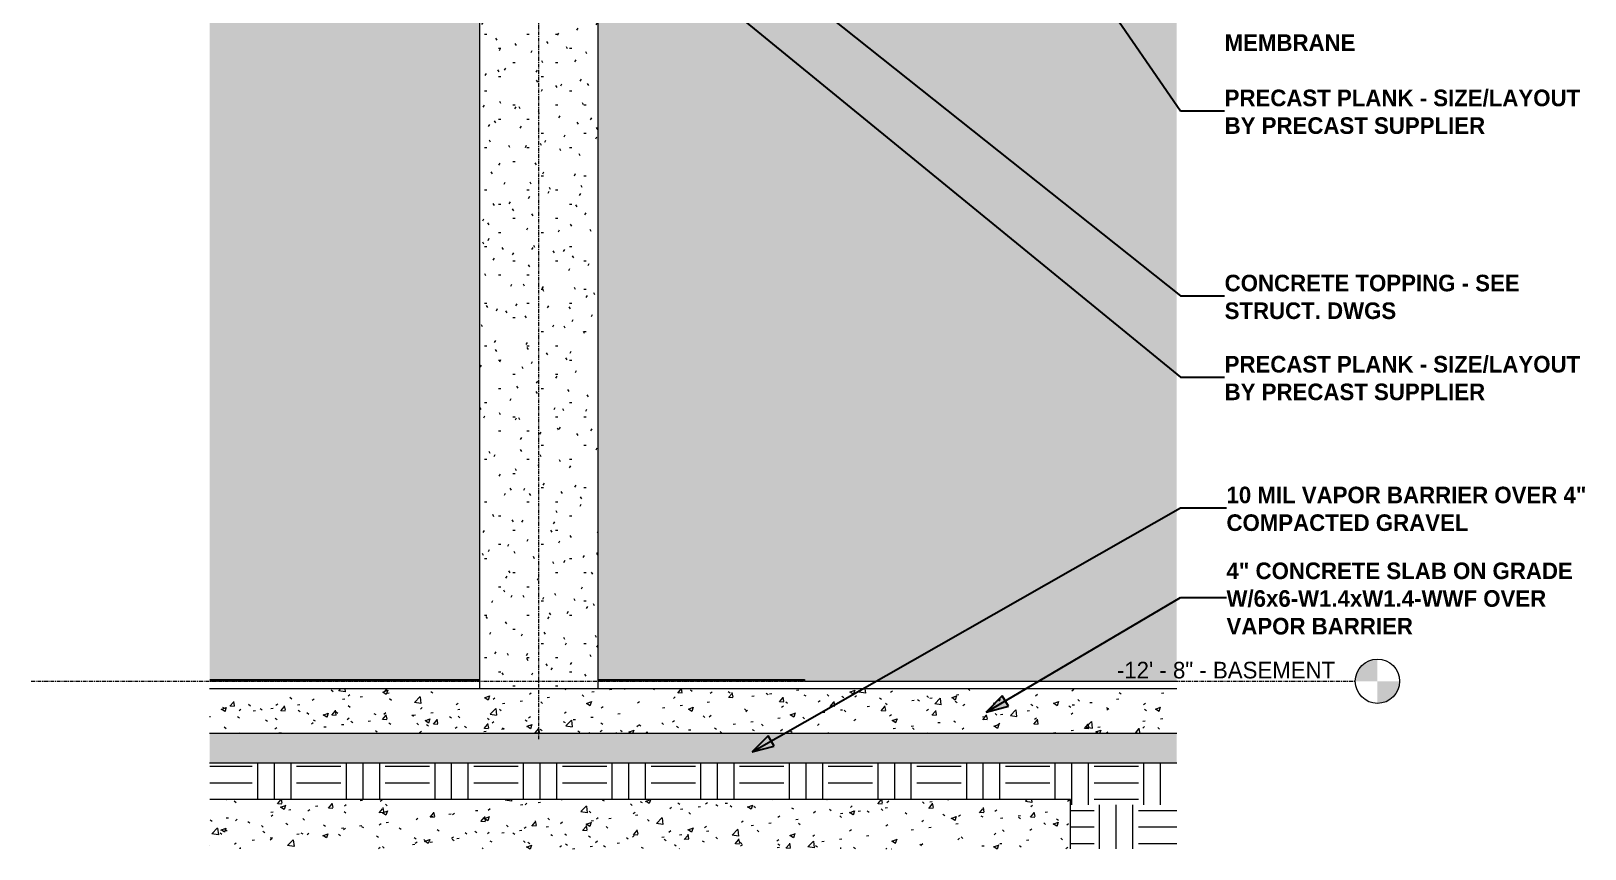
# Model space of a CAD drawing. Header units: inches. Extents: x 9847 to 10833, y -183 to 465.
# Drawn here: x 10427.7 to 10638.1, y -174.7 to -63.9 of the extents above; entities that cross this region are included whole.
import ezdxf

# ---------------------------------------------------------------- set-up
doc = ezdxf.new("R2010")
doc.units = ezdxf.units.IN
doc.header["$MEASUREMENT"] = 0
doc.linetypes.add('Grid Line 1_2_', pattern=[0.875, 0.5, -0.125, 0.125, -0.125])
for name, color, linetype, lineweight in [('0-2', 55, 'Continuous', 9), ('0-4', 90, 'Continuous', 5), ('A-FLOR-3', 192, 'Continuous', 9), ('A-FLOR-4', 55, 'Continuous', 9), ('A-FLOR-LEVL', 51, 'Continuous', 9), ('A-FLOR-LEVL-1', 51, 'Grid Line 1_2_', 9), ('A-FLOR-MCUT-1', 51, 'Continuous', 9), ('A-FLOR-PATT-1', 252, 'Continuous', 9), ('A-GENM-1', 55, 'Continuous', 9), ('A-WALL-PATT-1', 55, 'Continuous', 9), ('C-TOPO-1', 252, 'Continuous', 9), ('G-ANNO-TEXT', 231, 'Continuous', 30), ('G-ANNO-TEXT-1', 231, 'Continuous', 9), ('S-COLS-1', 55, 'Continuous', 9), ('S-FNDN-2', 7, 'Continuous', 9), ('S-FNDN-3', 252, 'Continuous', 9), ('S-GRID-1', 1, 'Grid Line 1_2_', 9)]:
    doc.layers.add(name, color=color, linetype=linetype, lineweight=lineweight)
doc.styles.add('Century Gothic', font='ufonts.com_century-gothic.ttf', dxfattribs={"height": 2.25})
doc.styles.add('Century Gothic_B', font='GOTHICB.TTF', dxfattribs={"height": 2.25})
pattern_1 = [(0, (11771.651, 72), (7.68, 1.92), [0.317, -5.443, 0.317, -5.443, -30.72]), (0, (11771.651, 72), (7.68, 1.92), [-11.52, 0.317, -11.203, 0.317, -5.443, -13.44]), (0, (11771.651, 72), (7.68, 1.92), [-28.8, 0.317, -3.523, 0.317, -9.283]), (120, (11774.531, 72.96), (-5.5027688, 5.691075), [0.317, -5.443, 0.317, -5.443, -30.72]), (120, (11774.531, 72.96), (-5.5027688, 5.691075), [-11.52, 0.317, -11.203, 0.317, -5.443, -13.44]), (120, (11774.531, 72.96), (-5.5027688, 5.691075), [-28.8, 0.317, -3.523, 0.317, -9.283]), (240, (11775.491, 76.8), (-2.1772312, -7.611075), [0.317, -5.443, 0.317, -5.443, -30.72]), (240, (11775.491, 76.8), (-2.1772312, -7.611075), [-11.52, 0.317, -11.203, 0.317, -5.443, -13.44]), (240, (11775.491, 76.8), (-2.1772312, -7.611075), [-28.8, 0.317, -3.523, 0.317, -9.283])]

# ---------------------------------------------------------------- blocks, each defined once
blk = doc.blocks.new('CTR  - Topography_rvt-4-WALL SECTION - COURTYARD - WEST WALL - AT BALCONY')
at = {"layer": 'C-TOPO-1'}
h = blk.add_hatch(dxfattribs=at)
h.set_pattern_fill('FP_40', color=256, style=0, pattern_type=2)
h.set_pattern_definition([(0, (11771.651, 72), (6, 6), [6, -6]), (0, (11771.651, 74.25), (6, 6), [6, -6]), (0, (11771.651, 76.5), (6, 6), [6, -6]), (90, (11772.401, 77.25), (-6, 6), [6, -6]), (90, (11774.651, 77.25), (-6, 6), [6, -6]), (90, (11776.901, 77.25), (-6, 6), [6, -6])])
h.paths.add_polyline_path([(10925.59, -174.72), (10925.59, -163.05), (10794.63, -163.05), (10794.63, -168), (10911.19, -168), (10911.19, -174.72)], flags=0)
blk = doc.blocks.new('Parking_Stall_Multiple - STANDARD-1981804-WALL SECTION - COURTYARD - WEST WALL - AT BALCONY')
at = {"layer": 'A-GENM-1'}
for p, q in [((10794.63, -151.75), (10831.19, -151.75)), ((10831.19, -152), (10794.63, -152)), ((10847.19, -151.75), (10875.19, -151.75)), ((10875.19, -152), (10847.19, -152)), ((10875.19, -151.75), (10875.19, -152))]:
    blk.add_line(p, q, dxfattribs=at)
blk = doc.blocks.new('CTR - 1st Phase - Common Walls_rvt-4-WALL SECTION - COURTYARD - WEST WALL - AT BALCONY')
at = {"layer": '0-2'}
blk.add_blockref('Parking_Stall_Multiple - STANDARD-1981804-WALL SECTION - COURTYARD - WEST WALL - AT BALCONY', (0, 0), dxfattribs=at)
blk = doc.blocks.new('Zapata-Rectangular - FT120a - 12-0x12-0x3-0-1717745-WALL SECTION - COURTYARD - WEST WALL - AT BALCONY')
at = {"layer": 'S-FNDN-3'}
h = blk.add_hatch(dxfattribs=at)
h.set_pattern_fill('FP_44', color=256, style=0, pattern_type=2)
h.set_pattern_definition([(50, (11771.651, 72), (6.885997, -0.602097), [0.72, -7.92]), (355, (11771.651, 72), (-1.331756, 7.220547), [0.576, -6.336]), (100.451, (11772.225, 71.95), (5.55363, 6.61819), [0.612, -6.731]), (46.184, (11771.651, 73.92), (10.24564, -1.588925), [1.08, -11.88]), (96.636, (11772.505, 73.788), (8.97244, 9.35152), [0.918, -10.096]), (351.184, (11771.651, 73.92), (8.9732, 9.35123), [0.864, -9.504]), (21, (11772.611, 73.44), (5.730726, -3.865003), [0.72, -7.92]), (326, (11772.611, 73.44), (2.33581, 6.96088), [0.576, -6.336]), (71.451, (11773.088, 73.118), (8.065876, 3.09595), [0.612, -6.731]), (37.5, (11771.651, 72), (0.116866, 3.1954784), [0.317, -5.942, 0.317, -6.115, -6.36]), (37.5, (11771.651, 72), (0.116866, 3.1954784), [-12.691, 0.317, -6.043]), (7.5, (11771.651, 72), (2.52543, 3.786025), [0.317, -3.35, 0.317, -5.798, -2.424]), (7.5, (11771.651, 72), (2.52543, 3.786025), [-9.782, 0.317, -2.107]), (327.5, (11769.51, 72), (5.1243685, -0.216176), [0.317, -2.083, 0.317, -7.171, -9.936]), (327.5, (11769.51, 72), (5.1243685, -0.216176), [-9.888, 0.317, -9.619]), (317.5, (11768.55, 72), (5.598326, 0.96141), [0.317, -2.803, 0.317, -4.656, -7.056]), (317.5, (11768.55, 72), (5.598326, 0.96141), [-8.093, 0.317, -6.739])])
h.paths.add_polyline_path([(10911.19, -174.72), (10911.19, -168), (10794.63, -168), (10794.63, -174.72)], flags=0)
at = {"layer": 'S-FNDN-2'}
for p, q in [((10911.19, -168), (10794.63, -168)), ((10911.19, -174.72), (10911.19, -168))]:
    blk.add_line(p, q, dxfattribs=at)
blk = doc.blocks.new('034100 - Precast Structural Concrete - Column - Corbels - 16_x16_-2331168-WALL SECTION - COURTYARD - WEST WALL - AT BALCONY')
at = {"layer": 'S-COLS-1'}
h = blk.add_hatch(dxfattribs=at)
h.set_pattern_fill('FP_35', color=256, style=0, pattern_type=2)
h.set_pattern_definition(pattern_1)
h.paths.add_polyline_path([(10847.11, -153.04), (10847.11, -41), (10839.19, -41), (10839.19, -35.99), (10839.17, -35.99), (10839.17, -41), (10831.27, -41), (10831.27, -153.04)], flags=0)
h = blk.add_hatch(dxfattribs=at)
h.set_pattern_fill('FP_35', color=256, style=0, pattern_type=2)
h.set_pattern_definition(pattern_1)
h.paths.add_polyline_path([(10831.19, -153.04), (10831.27, -153.04), (10831.27, -41), (10831.19, -41), (10831.19, -152)], flags=0)
h = blk.add_hatch(dxfattribs=at)
h.set_pattern_fill('FP_35', color=256, style=0, pattern_type=2)
h.set_pattern_definition(pattern_1)
h.paths.add_polyline_path([(10847.11, -153.04), (10847.19, -153.04), (10847.19, -41), (10847.11, -41), (10847.11, -152)], flags=0)
for p, q in [((10839.19, -35.99), (10839.17, -35.99)), ((10831.19, -41), (10831.19, -153.04)), ((10847.19, -41), (10847.19, -153.04))]:
    blk.add_line(p, q, dxfattribs=at)
blk = doc.blocks.new('CTR - 1st Phase - Structure_rvt-4-WALL SECTION - COURTYARD - WEST WALL - AT BALCONY')
at = {"layer": 'A-WALL-PATT-1'}
h = blk.add_hatch(dxfattribs=at)
h.set_pattern_fill('FP_33', color=256, style=0, pattern_type=2)
h.set_pattern_definition([(0, (11771.651, 72), (3.84, 0.96), [0.317, -2.563, 0.317, -2.563, -15.36]), (0, (11771.651, 72), (3.84, 0.96), [-5.76, 0.317, -5.443, 0.317, -2.563, -6.72]), (0, (11771.651, 72), (3.84, 0.96), [-14.4, 0.317, -1.603, 0.317, -4.483]), (120, (11773.091, 72.48), (-2.7513844, 2.84553755), [0.317, -2.563, 0.317, -2.563, -15.36]), (120, (11773.091, 72.48), (-2.7513844, 2.84553755), [-5.76, 0.317, -5.443, 0.317, -2.563, -6.72]), (120, (11773.091, 72.48), (-2.7513844, 2.84553755), [-14.4, 0.317, -1.603, 0.317, -4.483]), (240, (11773.571, 74.4), (-1.0886156, -3.80553755), [0.317, -2.563, 0.317, -2.563, -15.36]), (240, (11773.571, 74.4), (-1.0886156, -3.80553755), [-5.76, 0.317, -5.443, 0.317, -2.563, -6.72]), (240, (11773.571, 74.4), (-1.0886156, -3.80553755), [-14.4, 0.317, -1.603, 0.317, -4.483])])
h.paths.add_polyline_path([(10875.19, -152), (10925.59, -152), (10925.59, -41), (10847.19, -41), (10847.19, -151.75), (10875.19, -151.75)], flags=0)
h.paths.add_polyline_path([(10831.19, -151.75), (10831.19, -41), (10794.63, -41), (10794.63, -151.75)], flags=0)
at = {"layer": '0-2'}
for name in ['034100 - Precast Structural Concrete - Column - Corbels - 16_x16_-2331168-WALL SECTION - COURTYARD - WEST WALL - AT BALCONY', 'Zapata-Rectangular - FT120a - 12-0x12-0x3-0-1717745-WALL SECTION - COURTYARD - WEST WALL - AT BALCONY']:
    blk.add_blockref(name, (0, 0), dxfattribs=at)
blk = doc.blocks.new('Level - Level Head - Circle-50818-WALL SECTION - COURTYARD - WEST WALL - AT BALCONY')
at = {"layer": 'A-FLOR-LEVL'}
h = blk.add_hatch(color=256, dxfattribs=at)
edge = h.paths.add_edge_path(flags=0)
edge.add_line((10952.77, 0), (10949.77, 0))
edge.add_arc((10952.77, 0), 3, 90, 180, ccw=False)
edge.add_line((10952.77, 3), (10952.77, 0))
h = blk.add_hatch(color=256, dxfattribs=at)
edge = h.paths.add_edge_path(flags=0)
edge.add_line((10952.77, -3), (10952.77, 0))
edge.add_line((10952.77, 0), (10955.77, 0))
edge.add_arc((10952.77, 0), 3, 270, 360, ccw=False)
blk.add_circle((10952.77, 0), 3, dxfattribs=at)

msp = doc.modelspace()

# ---------------------------------------------------------------- hatches: boundary and pattern name
at = {"layer": 'A-FLOR-PATT-1'}
h = msp.add_hatch(dxfattribs=at)
h.set_pattern_fill('FP_44', color=256, style=0, pattern_type=2)
h.set_pattern_definition([(50, (11428.907, 72), (6.885997, -0.602097), [0.72, -7.92]), (355, (11428.907, 72), (-1.331756, 7.220547), [0.576, -6.336]), (100.451, (11429.481, 71.95), (5.55363, 6.61819), [0.612, -6.731]), (46.184, (11428.907, 73.92), (10.24564, -1.588925), [1.08, -11.88]), (96.636, (11429.761, 73.788), (8.97244, 9.35152), [0.918, -10.096]), (351.184, (11428.907, 73.92), (8.9732, 9.35123), [0.864, -9.504]), (21, (11429.867, 73.44), (5.730726, -3.865003), [0.72, -7.92]), (326, (11429.867, 73.44), (2.33581, 6.96088), [0.576, -6.336]), (71.451, (11430.344, 73.118), (8.065876, 3.09595), [0.612, -6.731]), (37.5, (11428.907, 72), (0.116866, 3.1954784), [0.317, -5.942, 0.317, -6.115, -6.36]), (37.5, (11428.907, 72), (0.116866, 3.1954784), [-12.691, 0.317, -6.043]), (7.5, (11428.907, 72), (2.52543, 3.786025), [0.317, -3.35, 0.317, -5.798, -2.424]), (7.5, (11428.907, 72), (2.52543, 3.786025), [-9.782, 0.317, -2.107]), (327.5, (11426.766, 72), (5.1243685, -0.216176), [0.317, -2.083, 0.317, -7.171, -9.936]), (327.5, (11426.766, 72), (5.1243685, -0.216176), [-9.888, 0.317, -9.619]), (317.5, (11425.806, 72), (5.598326, 0.96141), [0.317, -2.803, 0.317, -4.656, -7.056]), (317.5, (11425.806, 72), (5.598326, 0.96141), [-8.093, 0.317, -6.739])])
h.paths.add_polyline_path([(10582.84942, -159.03665), (10582.84942, -153.03665), (10451.88342, -153.03665), (10451.88342, -159.03665)], flags=0)
h = msp.add_hatch(dxfattribs=at)
h.set_pattern_fill('FP_45', color=256, style=0, pattern_type=2)
h.set_pattern_definition([(212.005, (11428.101, 74.015), (-40.3106271, -26.8730086), [1.268, -125.493]), (213.69, (11428.907, 74.553), (-13.436241, -13.436764), [0.969, -47.478]), (198.435, (11429.31, 74.687), (-26.873024, -13.436542), [0.425, -42.065]), (180, (11429.847, 74.687), (-2e-15, -13.437), [0.537, -12.899]), (161.565, (11430.25, 74.553), (-13.436518, 1.2e-05), [0.425, -42.065]), (333.435, (11430.385, 84.227), (13.436532, 1.2e-05), [0.601, -29.444]), (296.565, (11430.25, 84.496), (13.43652, -13.436544), [0.3, -29.745]), (270, (11430.25, 85.168), (13.437, 8e-16), [0.672, -12.765]), (186.34, (11430.385, 76.434), (-107.4926568, -13.4363962), [1.217, -120.457]), (296.565, (11433.341, 84.765), (13.43652, -13.436544), [0.3, -29.745]), (303.69, (11433.072, 85.168), (13.436764, -13.436241), [0.484, -47.962]), (229.399, (11435.222, 79.256), (-67.1828397, -80.6196216), [1.239, -122.641]), (243.435, (11435.625, 80.062), (1.2e-05, -13.436532), [0.901, -29.144]), (213.69, (11440.328, 78.584), (-13.436241, -13.436764), [0.484, -47.962]), (33.69, (11436.297, 74.822), (13.436241, 13.436764), [0.484, -47.962]), (0, (11436.028, 74.822), (0, 13.437), [0.269, -13.168]), (333.435, (11435.759, 74.956), (13.436532, 1.2e-05), [0.3, -29.745]), (284.036, (11435.625, 75.494), (13.436545, -40.30972), [0.554, -54.847]), (270, (11435.625, 75.762), (13.437, 8e-16), [0.269, -13.168]), (243.435, (11435.625, 76.031), (1.2e-05, -13.436532), [0.3, -29.745]), (135, (11435.625, 76.165), (-13.43644, 9e-16), [0.19, -18.812]), (90, (11435.625, 76.031), (-13.437, 8e-16), [0.134, -13.302]), (18.435, (11440.462, 82.212), (26.873024, 13.436542), [0.85, -41.641]), (6.34, (11441.268, 82.481), (107.4926568, 13.4363962), [1.217, -120.457]), (180, (11440.731, 79.256), (-2e-15, -13.437), [0.806, -12.63]), (197.354, (11442.881, 79.928), (-40.30996214, -13.43709214), [2.252, -222.987]), (198.435, (11443.284, 80.062), (-26.873024, -13.436542), [0.425, -42.065]), (213.69, (11443.687, 80.331), (-13.436241, -13.436764), [0.484, -47.962]), (251.565, (11443.821, 80.734), (-1.2e-05, -13.436518), [0.425, -42.065]), (243.435, (11443.956, 81.003), (1.2e-05, -13.436532), [0.3, -29.745]), (270, (11443.956, 81.271), (13.437, 8e-16), [0.269, -13.168]), (293.199, (11443.553, 82.212), (13.4363854, -26.8729472), [1.023, -101.307]), (315, (11443.15, 82.615), (13.43644, 0), [0.57, -18.432]), (0, (11442.478, 82.615), (0, 13.437), [0.672, -12.765]), (341.565, (11439.522, 79.39), (13.436518, -1.2e-05), [0.425, -42.065]), (303.69, (11439.253, 79.793), (13.436764, -13.436241), [0.484, -47.962]), (279.462, (11439.119, 80.599), (13.43628, -67.1832013), [0.817, -80.915]), (270, (11439.119, 81.406), (13.437, 8e-16), [0.806, -12.63]), (239.036, (11439.522, 82.077), (-13.4372, -26.8732567), [0.783, -77.565]), (188.13, (11440.462, 82.212), (-80.6200966, -13.436299), [0.95, -94.061]), (116.565, (11430.519, 81.809), (-13.43652, 13.436544), [0.3, -29.745]), (135, (11430.788, 81.54), (-13.43644, 9e-16), [0.38, -18.622]), (168.69, (11431.46, 81.406), (-13.436897, 0.000212), [0.685, -67.829]), (191.31, (11432.132, 81.54), (-53.7465916, -13.436568), [0.685, -67.829]), (194.036, (11432.669, 81.674), (-40.30972, -13.436545), [0.554, -54.847]), (236.31, (11432.938, 82.077), (-13.436194, -26.873299), [0.484, -47.962]), (236.31, (11433.206, 82.481), (-13.436194, -26.873299), [0.484, -47.962]), (270, (11433.206, 82.884), (13.437, 8e-16), [0.403, -13.034]), (291.801, (11432.938, 83.556), (13.4361655, -26.872997), [0.724, -71.635]), (116.565, (11433.072, 80.734), (-13.43652, 13.436544), [0.601, -29.444]), (168.69, (11433.744, 80.599), (-13.436897, 0.000212), [0.685, -67.829]), (194.036, (11434.281, 80.734), (-40.30972, -13.436545), [0.554, -54.847]), (225, (11434.684, 81.137), (9e-16, -13.43644), [0.57, -18.432]), (251.565, (11434.819, 81.54), (-1.2e-05, -13.436518), [0.425, -42.065]), (296.565, (11434.55, 82.077), (13.43652, -13.436544), [0.601, -29.444]), (315, (11434.281, 82.346), (13.43644, 0), [0.38, -18.622]), (326.31, (11433.878, 82.615), (26.873299, -13.436194), [0.484, -47.962]), (0, (11433.61, 82.615), (0, 13.437), [0.269, -13.168]), (33.69, (11433.206, 82.346), (13.436241, 13.436764), [0.484, -47.962]), (71.565, (11433.072, 81.943), (1.2e-05, 13.436518), [0.425, -42.065]), (63.435, (11432.938, 81.674), (-1.2e-05, 13.436532), [0.3, -29.745]), (71.565, (11432.803, 81.271), (1.2e-05, 13.436518), [0.425, -42.065]), (104.036, (11432.803, 80.734), (-13.436545, 40.30972), [0.554, -54.847]), (45, (11432.535, 80.465), (0, 13.43644), [0.38, -18.622]), (18.435, (11432.132, 80.331), (26.873024, 13.436542), [0.425, -42.065]), (0, (11431.46, 80.331), (0, 13.437), [0.672, -12.765]), (14.036, (11430.922, 80.196), (40.30972, 13.436545), [0.554, -54.847]), (341.565, (11430.519, 80.331), (13.436518, -1.2e-05), [0.425, -42.065]), (270, (11430.519, 80.734), (13.437, 8e-16), [0.403, -13.034]), (225, (11430.922, 81.137), (9e-16, -13.43644), [0.57, -18.432]), (198.435, (11431.728, 81.406), (-26.873024, -13.436542), [0.85, -41.641]), (180, (11432.4, 81.406), (-2e-15, -13.437), [0.672, -12.765]), (153.435, (11432.669, 81.271), (-13.436532, -1.2e-05), [0.3, -29.745]), (206.565, (11437.775, 79.121), (-13.436544, -13.43652), [0.3, -29.745]), (146.31, (11438.178, 78.853), (-26.873299, 13.436194), [0.484, -47.962]), (119.745, (11438.715, 77.912), (-40.3105597, 67.1832064), [1.083, -107.246]), (95.711, (11438.85, 76.568), (-13.4375424, 120.930058), [1.35, -133.686]), (90, (11438.85, 76.434), (-13.437, 8e-16), [0.134, -13.302]), (63.435, (11438.715, 76.165), (-1.2e-05, 13.436532), [0.3, -29.745]), (26.565, (11438.447, 76.031), (13.436544, 13.43652), [0.3, -29.745]), (0, (11438.044, 76.031), (0, 13.437), [0.403, -13.034]), (0, (11437.909, 76.031), (0, 13.437), [0.134, -13.302]), (0, (11437.641, 76.031), (0, 13.437), [0.269, -13.168]), (326.31, (11437.237, 76.3), (26.873299, -13.436194), [0.484, -47.962]), (333.435, (11436.969, 76.434), (13.436532, 1.2e-05), [0.3, -29.745]), (284.036, (11436.834, 76.972), (13.436545, -40.30972), [0.554, -54.847]), (270, (11436.834, 77.24), (13.437, 8e-16), [0.269, -13.168]), (270, (11436.834, 77.643), (13.437, 8e-16), [0.403, -13.034]), (258.69, (11436.969, 78.315), (-0.000212, -13.436897), [0.685, -67.829]), (231.34, (11437.506, 78.987), (-40.3101895, -53.745816), [0.86, -85.176]), (270, (11440.328, 78.718), (13.437, 8e-16), [0.134, -13.302]), (270, (11440.328, 78.853), (13.437, 8e-16), [0.134, -13.302]), (326.31, (11439.925, 79.121), (26.873299, -13.436194), [0.484, -47.962]), (333.435, (11439.119, 79.525), (13.436532, 1.2e-05), [0.901, -29.144]), (0, (11438.447, 79.525), (0, 13.437), [0.672, -12.765]), (63.435, (11438.312, 79.256), (-1.2e-05, 13.436532), [0.3, -29.745]), (90, (11438.312, 78.718), (-13.437, 8e-16), [0.537, -12.899]), (135, (11438.715, 78.315), (-13.43644, 9e-16), [0.57, -18.432]), (161.565, (11439.119, 78.181), (-13.436518, 1.2e-05), [0.425, -42.065]), (180, (11439.522, 78.181), (-2e-15, -13.437), [0.403, -13.034]), (198.435, (11439.925, 78.315), (-26.873024, -13.436542), [0.425, -42.065]), (351.87, (11434.684, 85.571), (13.4370087, -0.000259), [1.9, -93.111]), (14.036, (11434.147, 85.437), (40.30972, 13.436545), [0.554, -54.847]), (53.13, (11433.744, 84.899), (26.873672, 40.309752), [0.672, -66.511]), (95.194, (11433.878, 83.421), (-13.4351326, 134.3664647), [1.484, -146.928]), (101.31, (11434.013, 82.749), (-13.436568, 53.7465916), [0.685, -67.829]), (143.13, (11434.55, 82.346), (-40.309752, 26.873672), [0.672, -66.511]), (161.565, (11434.953, 82.212), (-13.436518, 1.2e-05), [0.425, -42.065]), (198.435, (11435.356, 82.346), (-26.873024, -13.436542), [0.425, -42.065]), (225, (11436.028, 83.018), (9e-16, -13.43644), [0.95, -18.052]), (228.814, (11436.969, 84.093), (-80.6198072, -94.0561774), [1.428, -141.405]), (251.565, (11437.103, 84.496), (-1.2e-05, -13.436518), [0.425, -42.065]), (270, (11437.103, 84.63), (13.437, 8e-16), [0.134, -13.302]), (288.435, (11436.969, 85.034), (13.436542, -26.873024), [0.425, -42.065]), (326.31, (11436.566, 85.302), (26.873299, -13.436194), [0.484, -47.962]), (90, (11430.385, 82.077), (-13.437, 8e-16), [0.941, -12.496]), (338.199, (11432.266, 83.824), (40.3099116, -13.436441), [0.724, -71.635]), (0, (11431.46, 83.824), (0, 13.437), [0.806, -12.63]), (30.964, (11430.788, 83.421), (40.310285, 26.8733136), [0.783, -77.565]), (45, (11430.385, 83.018), (0, 13.43644), [0.57, -18.432]), (90, (11428.235, 77.778), (-13.437, 8e-16), [0.941, -12.496]), (116.565, (11428.638, 76.972), (-13.43652, 13.436544), [0.901, -29.144]), (153.435, (11429.444, 76.568), (-13.436532, -1.2e-05), [0.901, -29.144]), (180, (11430.116, 76.568), (-2e-15, -13.437), [0.672, -12.765]), (218.66, (11430.788, 77.106), (-13.436833, -13.4362984), [0.86, -85.176]), (231.34, (11431.325, 77.778), (-40.3101895, -53.745816), [0.86, -85.176]), (213.69, (11432.132, 78.315), (-13.436241, -13.436764), [0.969, -47.478]), (239.036, (11432.535, 78.987), (-13.4372, -26.8732567), [0.783, -77.565]), (270, (11432.535, 79.256), (13.437, 8e-16), [0.269, -13.168]), (270, (11432.535, 79.659), (13.437, 8e-16), [0.403, -13.034]), (315, (11432.132, 80.062), (13.43644, 0), [0.57, -18.432]), (350.538, (11431.325, 80.196), (13.4368224, 7.56e-05), [0.817, -80.915]), (14.036, (11430.25, 79.928), (40.30972, 13.436545), [1.108, -54.293]), (18.435, (11429.041, 79.525), (26.873024, 13.436542), [1.275, -41.216]), (45, (11428.638, 79.121), (0, 13.43644), [0.57, -18.432]), (45, (11428.235, 78.718), (0, 13.43644), [0.57, -18.432]), (108.435, (11431.191, 75.762), (-13.436542, 26.873024), [0.85, -41.641]), (126.87, (11431.594, 75.225), (-13.436224, 13.436576), [0.672, -66.511]), (146.31, (11431.997, 74.956), (-26.873299, 13.436194), [0.484, -47.962]), (161.565, (11432.4, 74.822), (-13.436518, 1.2e-05), [0.425, -42.065]), (135, (11432.803, 74.419), (-13.43644, 9e-16), [0.57, -18.432]), (161.565, (11433.206, 74.284), (-13.436518, 1.2e-05), [0.425, -42.065]), (180, (11433.61, 74.284), (-2e-15, -13.437), [0.403, -13.034]), (206.565, (11433.878, 74.419), (-13.436544, -13.43652), [0.3, -29.745]), (206.565, (11434.416, 74.687), (-13.436544, -13.43652), [0.601, -29.444]), (189.462, (11435.222, 74.822), (-67.1832013, -13.43628), [0.817, -80.915]), (243.435, (11435.491, 75.359), (1.2e-05, -13.436532), [0.601, -29.444]), (270, (11435.491, 75.494), (13.437, 8e-16), [0.134, -13.302]), (270, (11435.491, 75.762), (13.437, 8e-16), [0.269, -13.168]), (326.31, (11435.088, 76.568), (26.873299, -13.436194), [0.484, -47.962]), (327.995, (11434.013, 77.24), (67.1829352, -40.309468), [1.268, -125.493]), (329.036, (11433.341, 77.643), (26.8732567, -13.4372), [0.783, -77.565]), (341.565, (11432.535, 77.912), (13.436518, -1.2e-05), [0.85, -41.641]), (0, (11431.997, 77.912), (0, 13.437), [0.537, -12.899]), (33.69, (11431.594, 77.643), (13.436241, 13.436764), [0.484, -47.962]), (53.13, (11431.191, 77.106), (26.873672, 40.309752), [0.672, -66.511]), (63.435, (11430.922, 76.568), (-1.2e-05, 13.436532), [0.601, -29.444]), (225, (11437.103, 75.494), (9e-16, -13.43644), [0.57, -18.432]), (236.31, (11437.372, 75.897), (-13.436194, -26.873299), [0.484, -47.962]), (270, (11437.372, 76.031), (13.437, 8e-16), [0.134, -13.302]), (315, (11437.103, 76.3), (13.43644, 0), [0.38, -18.622]), (333.435, (11436.566, 76.568), (13.436532, 1.2e-05), [0.601, -29.444]), (18.435, (11435.759, 76.3), (26.873024, 13.436542), [0.85, -41.641]), (75.964, (11435.625, 75.762), (-0.0003, 13.436231), [0.554, -54.847]), (71.565, (11429.579, 73.209), (1.2e-05, 13.436518), [0.425, -42.065]), (135, (11429.847, 72.941), (-13.43644, 9e-16), [0.38, -18.622]), (146.31, (11430.25, 72.672), (-26.873299, 13.436194), [0.484, -47.962]), (153.435, (11430.788, 72.403), (-13.436532, -1.2e-05), [0.601, -29.444]), (180, (11430.922, 72.403), (-2e-15, -13.437), [0.134, -13.302]), (161.565, (11431.325, 72.269), (-13.436518, 1.2e-05), [0.425, -42.065]), (180, (11431.863, 72.269), (-2e-15, -13.437), [0.537, -12.899]), (198.435, (11432.266, 72.403), (-26.873024, -13.436542), [0.425, -42.065]), (210.964, (11432.938, 72.806), (-40.310285, -26.8733136), [0.783, -77.565]), (206.565, (11433.206, 72.941), (-13.436544, -13.43652), [0.3, -29.745]), (251.565, (11433.341, 73.344), (-1.2e-05, -13.436518), [0.425, -42.065]), (303.69, (11433.072, 73.747), (13.436764, -13.436241), [0.484, -47.962]), (306.87, (11432.669, 74.284), (13.436224, -13.436576), [0.672, -66.511]), (323.13, (11432.132, 74.687), (40.309752, -26.873672), [0.672, -66.511]), (345.964, (11431.594, 74.822), (13.436231, 0.0003), [0.554, -54.847]), (18.435, (11431.191, 74.687), (26.873024, 13.436542), [0.425, -42.065]), (30.964, (11430.519, 74.284), (40.310285, 26.8733136), [0.783, -77.565]), (39.806, (11429.713, 73.612), (13.4366017, 13.4362908), [1.049, -103.894]), (135, (11433.744, 72.403), (-13.43644, 9e-16), [0.19, -18.812]), (153.435, (11434.013, 72.269), (-13.436532, -1.2e-05), [0.3, -29.745]), (191.31, (11434.684, 72.403), (-53.7465916, -13.436568), [0.685, -67.829]), (165.964, (11435.222, 72.269), (-13.436231, -0.0003), [0.554, -54.847]), (175.236, (11436.834, 72.134), (-13.4364265, -8.21e-05), [1.618, -160.181]), (206.565, (11437.103, 72.269), (-13.436544, -13.43652), [0.3, -29.745]), (225, (11437.372, 72.537), (9e-16, -13.43644), [0.38, -18.622]), (270, (11437.372, 73.209), (13.437, 8e-16), [0.672, -12.765]), (270, (11437.372, 73.612), (13.437, 8e-16), [0.403, -13.034]), (308.66, (11436.834, 74.284), (13.4362984, -13.436833), [0.86, -85.176]), (338.199, (11436.162, 74.553), (40.3099116, -13.436441), [0.724, -71.635]), (348.69, (11435.491, 74.687), (13.436897, -0.000212), [0.685, -67.829]), (18.435, (11434.281, 74.284), (26.873024, 13.436542), [1.275, -41.216]), (36.87, (11433.744, 73.881), (13.436576, 13.436224), [0.672, -66.511]), (68.199, (11433.475, 73.209), (13.436441, 40.3099116), [0.724, -71.635]), (101.31, (11433.61, 72.537), (-13.436568, 53.7465916), [0.685, -67.829]), (348.69, (11432.4, 85.302), (13.436897, -0.000212), [0.685, -67.829]), (354.806, (11430.922, 85.437), (13.4361385, -0.0003521), [1.484, -146.928]), (0, (11430.519, 85.437), (0, 13.437), [0.403, -13.034]), (45, (11430.25, 85.168), (0, 13.43644), [0.38, -18.622]), (180, (11431.325, 83.959), (-2e-15, -13.437), [0.403, -13.034]), (188.13, (11432.266, 84.093), (-80.6200966, -13.436299), [0.95, -94.061]), (172.875, (11433.341, 83.959), (-13.4368068, -0.000376), [1.083, -107.246]), (225, (11433.475, 84.093), (9e-16, -13.43644), [0.19, -18.812]), (270, (11433.475, 84.496), (13.437, 8e-16), [0.403, -13.034]), (161.565, (11437.775, 84.899), (-13.436518, 1.2e-05), [0.425, -42.065]), (180, (11438.312, 84.899), (-2e-15, -13.437), [0.537, -12.899]), (198.435, (11438.715, 85.034), (-26.873024, -13.436542), [0.425, -42.065]), (170.538, (11439.522, 84.899), (-13.4368224, -7.56e-05), [0.817, -80.915]), (213.69, (11439.925, 85.168), (-13.436241, -13.436764), [0.484, -47.962]), (270, (11439.925, 85.302), (13.437, 8e-16), [0.134, -13.302]), (296.565, (11439.79, 85.571), (13.43652, -13.436544), [0.3, -29.745]), (341.565, (11438.984, 85.84), (13.436518, -1.2e-05), [0.85, -41.641]), (341.565, (11438.178, 86.108), (13.436518, -1.2e-05), [0.85, -41.641]), (14.036, (11437.641, 85.974), (40.30972, 13.436545), [0.554, -54.847]), (45, (11437.237, 85.571), (0, 13.43644), [0.57, -18.432]), (104.036, (11437.372, 85.034), (-13.436545, 40.30972), [0.554, -54.847]), (0, (11426.891, 73.344), (0, 13.437), [0.134, -13.302]), (315, (11426.622, 73.612), (13.43644, 0), [0.38, -18.622]), (274.764, (11426.488, 75.225), (13.437683, -147.8026001), [1.618, -160.181]), (255.964, (11426.622, 75.762), (0.0003, -13.436231), [0.554, -54.847]), (225, (11426.891, 76.031), (9e-16, -13.43644), [0.38, -18.622]), (198.435, (11428.101, 76.434), (-26.873024, -13.436542), [1.275, -41.216]), (180, (11428.235, 76.434), (-2e-15, -13.437), [0.134, -13.302]), (171.87, (11429.175, 76.3), (-13.4370087, 0.000259), [0.95, -94.061]), (146.31, (11430.788, 76.165), (-26.873299, 13.436194), [0.484, -47.962]), (108.435, (11431.057, 75.359), (-13.436542, 26.873024), [0.85, -41.641]), (90, (11431.057, 75.225), (-13.437, 8e-16), [0.134, -13.302]), (71.565, (11430.922, 74.822), (1.2e-05, 13.436518), [0.425, -42.065]), (26.565, (11430.653, 74.687), (13.436544, 13.43652), [0.3, -29.745]), (18.435, (11430.25, 74.553), (26.873024, 13.436542), [0.425, -42.065]), (126.87, (11437.506, 73.612), (-13.436224, 13.436576), [0.672, -66.511]), (123.69, (11437.775, 73.209), (-13.436764, 13.436241), [0.484, -47.962]), (149.036, (11438.447, 72.806), (-26.8732567, 13.4372), [0.783, -77.565]), (168.69, (11439.119, 72.672), (-13.436897, 0.000212), [0.685, -67.829]), (213.69, (11439.522, 72.941), (-13.436241, -13.436764), [0.484, -47.962]), (251.565, (11439.656, 73.344), (-1.2e-05, -13.436518), [0.425, -42.065]), (270, (11439.656, 73.478), (13.437, 8e-16), [0.134, -13.302]), (279.462, (11439.522, 74.284), (13.43628, -67.1832013), [0.817, -80.915]), (243.435, (11439.656, 74.553), (1.2e-05, -13.436532), [0.3, -29.745]), (270, (11439.656, 74.687), (13.437, 8e-16), [0.134, -13.302]), (296.565, (11439.253, 75.494), (13.43652, -13.436544), [0.901, -29.144]), (329.036, (11438.581, 75.897), (26.8732567, -13.4372), [0.783, -77.565]), (8.13, (11437.641, 75.762), (80.6200966, 13.436299), [0.95, -94.061]), (45, (11437.103, 75.225), (0, 13.43644), [0.76, -18.242]), (45, (11436.834, 74.956), (0, 13.43644), [0.38, -18.622]), (90, (11436.834, 74.553), (-13.437, 8e-16), [0.403, -13.034]), (123.69, (11437.103, 74.15), (-13.436764, 13.436241), [0.484, -47.962]), (101.31, (11439.119, 76.568), (-13.436568, 53.7465916), [0.685, -67.829]), (108.435, (11439.253, 76.165), (-13.436542, 26.873024), [0.425, -42.065]), (135, (11439.387, 76.031), (-13.43644, 9e-16), [0.19, -18.812]), (180, (11439.79, 76.031), (-2e-15, -13.437), [0.403, -13.034]), (213.69, (11440.193, 76.3), (-13.436241, -13.436764), [0.484, -47.962]), (187.125, (11441.268, 76.434), (-94.0566594, -13.437028), [1.083, -107.246]), (236.31, (11441.537, 76.837), (-13.436194, -26.873299), [0.484, -47.962]), (270, (11441.537, 76.972), (13.437, 8e-16), [0.134, -13.302]), (288.435, (11441.403, 77.375), (13.436542, -26.873024), [0.425, -42.065]), (285.945, (11441.134, 78.315), (13.4366066, -40.3096492), [0.978, -96.842]), (315, (11440.865, 78.584), (13.43644, 0), [0.38, -18.622]), (18.435, (11440.462, 78.45), (26.873024, 13.436542), [0.425, -42.065]), (29.745, (11439.522, 77.912), (67.1832064, 40.3105597), [1.083, -107.246]), (18.435, (11439.119, 77.778), (26.873024, 13.436542), [0.425, -42.065]), (75.964, (11438.984, 77.24), (-0.0003, 13.436231), [0.554, -54.847]), (180, (11435.088, 80.734), (-2e-15, -13.437), [0.403, -13.034]), (180, (11435.356, 80.734), (-2e-15, -13.437), [0.269, -13.168]), (135, (11435.625, 80.465), (-13.43644, 9e-16), [0.38, -18.622]), (90, (11435.625, 80.062), (-13.437, 8e-16), [0.403, -13.034]), (26.565, (11433.61, 77.912), (13.436544, 13.43652), [0.901, -29.144]), (341.565, (11433.206, 78.046), (13.436518, -1.2e-05), [0.425, -42.065]), (300.964, (11432.803, 78.718), (26.8733136, -40.310285), [0.783, -77.565]), (71.565, (11435.356, 79.121), (1.2e-05, 13.436518), [0.425, -42.065]), (90, (11435.356, 78.45), (-13.437, 8e-16), [0.672, -12.765]), (123.69, (11435.625, 78.046), (-13.436764, 13.436241), [0.484, -47.962]), (153.435, (11436.162, 77.778), (-13.436532, -1.2e-05), [0.601, -29.444]), (198.435, (11436.566, 77.912), (-26.873024, -13.436542), [0.425, -42.065]), (243.435, (11436.7, 78.181), (1.2e-05, -13.436532), [0.3, -29.745]), (255.964, (11436.834, 78.718), (0.0003, -13.436231), [0.554, -54.847]), (251.565, (11436.969, 79.121), (-1.2e-05, -13.436518), [0.425, -42.065]), (291.801, (11436.7, 79.793), (13.4361655, -26.872997), [0.724, -71.635]), (323.13, (11436.162, 80.196), (40.309752, -26.873672), [0.672, -66.511]), (18.435, (11435.759, 80.062), (26.873024, 13.436542), [0.425, -42.065]), (63.435, (11435.491, 79.525), (-1.2e-05, 13.436532), [0.601, -29.444]), (135, (11434.416, 77.106), (-13.43644, 9e-16), [0.57, -18.432]), (149.036, (11435.088, 76.703), (-26.8732567, 13.4372), [0.783, -77.565]), (146.31, (11435.491, 76.434), (-26.873299, 13.436194), [0.484, -47.962]), (180, (11435.759, 76.434), (-2e-15, -13.437), [0.269, -13.168]), (210.964, (11436.431, 76.837), (-40.310285, -26.8733136), [0.783, -77.565]), (243.435, (11436.566, 77.106), (1.2e-05, -13.436532), [0.3, -29.745]), (303.69, (11436.297, 77.509), (13.436764, -13.436241), [0.484, -47.962]), (321.34, (11435.625, 78.046), (53.745816, -40.3101895), [0.86, -85.176]), (345.964, (11435.088, 78.181), (13.436231, 0.0003), [0.554, -54.847]), (11.31, (11434.416, 78.046), (53.7465916, 13.436568), [0.685, -67.829]), (26.565, (11434.147, 77.912), (13.436544, 13.43652), [0.3, -29.745]), (71.565, (11434.013, 77.509), (1.2e-05, 13.436518), [0.425, -42.065]), (15.945, (11433.744, 80.465), (40.3096492, 13.4366066), [0.978, -96.842]), (29.745, (11432.803, 79.928), (67.1832064, 40.3105597), [1.083, -107.246]), (63.435, (11432.669, 79.659), (-1.2e-05, 13.436532), [0.3, -29.745]), (90, (11432.669, 79.256), (-13.437, 8e-16), [0.403, -13.034]), (104.036, (11432.803, 78.718), (-13.436545, 40.30972), [0.554, -54.847]), (120.964, (11433.206, 78.046), (-26.8733136, 40.310285), [0.783, -77.565]), (153.435, (11440.731, 85.168), (-13.436532, -1.2e-05), [0.3, -29.745]), (180, (11441, 85.168), (-2e-15, -13.437), [0.269, -13.168]), (209.745, (11441.94, 85.705), (-67.1832064, -40.3105597), [1.083, -107.246]), (225, (11442.478, 86.243), (9e-16, -13.43644), [0.76, -18.242]), (239.036, (11442.881, 86.915), (-13.4372, -26.8732567), [0.783, -77.565]), (239.036, (11443.284, 87.587), (-13.4372, -26.8732567), [0.783, -77.565]), (270, (11443.284, 87.721), (13.437, 8e-16), [0.134, -13.302]), (333.435, (11443.015, 87.855), (13.436532, 1.2e-05), [0.3, -29.745]), (0, (11442.612, 87.855), (0, 13.437), [0.403, -13.034]), (45, (11442.209, 87.452), (0, 13.43644), [0.57, -18.432]), (26.565, (11440.597, 86.646), (13.436544, 13.43652), [1.803, -28.243]), (30.964, (11439.925, 86.243), (40.310285, 26.8733136), [0.783, -77.565]), (90, (11439.925, 85.974), (-13.437, 8e-16), [0.269, -13.168]), (128.66, (11440.462, 85.302), (-13.4362984, 13.436833), [0.86, -85.176]), (255.964, (11438.984, 80.868), (0.0003, -13.436231), [0.554, -54.847]), (281.31, (11438.85, 81.54), (13.436568, -53.7465916), [0.685, -67.829]), (309.806, (11438.178, 82.346), (13.4362908, -13.4366017), [1.049, -103.894]), (329.036, (11437.506, 82.749), (26.8732567, -13.4372), [0.783, -77.565]), (345.964, (11436.969, 82.884), (13.436231, 0.0003), [0.554, -54.847]), (0, (11436.431, 82.884), (0, 13.437), [0.537, -12.899]), (26.565, (11435.894, 82.615), (13.436544, 13.43652), [0.601, -29.444]), (45, (11435.491, 82.212), (0, 13.43644), [0.57, -18.432]), (53.13, (11435.088, 81.674), (26.873672, 40.309752), [0.672, -66.511]), (90, (11435.088, 81.271), (-13.437, 8e-16), [0.403, -13.034]), (135, (11435.491, 80.868), (-13.43644, 9e-16), [0.57, -18.432]), (144.462, (11436.431, 80.196), (-40.3095313, 26.8733096), [1.156, -114.43]), (135, (11437.103, 79.525), (-13.43644, 9e-16), [0.95, -18.052]), (153.435, (11437.641, 79.256), (-13.436532, -1.2e-05), [0.601, -29.444]), (206.565, (11438.178, 79.525), (-13.436544, -13.43652), [0.601, -29.444]), (230.194, (11438.85, 80.331), (-53.7471842, -67.182341), [1.049, -103.894]), (66.801, (11437.103, 83.556), (26.8740486, 67.1828756), [1.023, -101.307]), (90, (11437.103, 83.152), (-13.437, 8e-16), [0.403, -13.034]), (153.435, (11437.372, 83.018), (-13.436532, -1.2e-05), [0.3, -29.745]), (153.435, (11437.909, 82.749), (-13.436532, -1.2e-05), [0.601, -29.444]), (149.036, (11438.581, 82.346), (-26.8732567, 13.4372), [0.783, -77.565]), (180, (11439.253, 82.346), (-2e-15, -13.437), [0.672, -12.765]), (180, (11440.059, 82.346), (-2e-15, -13.437), [0.806, -12.63]), (213.69, (11440.462, 82.615), (-13.436241, -13.436764), [0.484, -47.962]), (243.435, (11440.731, 83.152), (1.2e-05, -13.436532), [0.601, -29.444]), (277.125, (11440.597, 84.227), (13.437028, -94.0566594), [1.083, -107.246]), (315, (11440.328, 84.496), (13.43644, 0), [0.38, -18.622]), (341.565, (11439.925, 84.63), (13.436518, -1.2e-05), [0.425, -42.065]), (352.875, (11438.85, 84.765), (13.4368068, 0.000376), [1.083, -107.246]), (0, (11438.178, 84.765), (0, 13.437), [0.672, -12.765]), (21.801, (11437.506, 84.496), (26.872997, 13.4361655), [0.724, -71.635]), (90, (11443.553, 83.824), (-13.437, 8e-16), [0.537, -12.899]), (90, (11443.553, 83.287), (-13.437, 8e-16), [0.537, -12.899]), (56.31, (11443.284, 82.884), (13.436194, 26.873299), [0.484, -47.962]), (18.435, (11442.881, 82.749), (26.873024, 13.436542), [0.425, -42.065]), (0, (11441.537, 82.749), (0, 13.437), [1.344, -12.093]), (341.565, (11441.134, 82.884), (13.436518, -1.2e-05), [0.425, -42.065]), (296.565, (11441, 83.152), (13.43652, -13.436544), [0.3, -29.745]), (278.13, (11440.865, 84.093), (13.436299, -80.6200966), [0.95, -94.061]), (270, (11440.865, 84.227), (13.437, 8e-16), [0.134, -13.302]), (251.565, (11441, 84.63), (-1.2e-05, -13.436518), [0.425, -42.065]), (225, (11441.403, 85.034), (9e-16, -13.43644), [0.57, -18.432]), (218.66, (11442.075, 85.571), (-13.436833, -13.4362984), [0.86, -85.176]), (225, (11442.478, 85.974), (9e-16, -13.43644), [0.57, -18.432]), (206.565, (11442.746, 86.108), (-13.436544, -13.43652), [0.3, -29.745]), (180, (11443.015, 86.108), (-2e-15, -13.437), [0.269, -13.168]), (123.69, (11443.284, 85.705), (-13.436764, 13.436241), [0.484, -47.962]), (108.435, (11443.418, 85.302), (-13.436542, 26.873024), [0.425, -42.065]), (98.13, (11443.553, 84.362), (-13.436299, 80.6200966), [0.95, -94.061])])
h.paths.add_polyline_path([(10582.84942, -163.03665), (10582.84942, -159.03665), (10451.88342, -159.03665), (10451.88342, -163.03665), (10568.44541, -163.03665)], flags=0)
at = {"layer": 'G-ANNO-TEXT'}
for points in [[(10557.0542, -156.20577), (10560.04614, -155.3724), (10559.22861, -153.98808)], [(10525.33215, -161.5668), (10528.33683, -160.78064), (10527.5412, -159.38362)]]:
    msp.add_hatch(color=256, dxfattribs=at).paths.add_polyline_path(points, flags=0)

# ---------------------------------------------------------------- linework, layer by layer
at = {"layer": 'A-FLOR-3'}
for p, q in [((10582.84942, -153.03665), (10451.88342, -153.03665)), ((10451.88342, -163.03665), (10582.84942, -163.03665))]:
    msp.add_line(p, q, dxfattribs=at)
at = {"layer": 'A-FLOR-4'}
msp.add_line((10532.44541, -152), (10582.84942, -152), dxfattribs=at)
at = {"layer": 'A-FLOR-LEVL-1'}
msp.add_line((10427.69826, -152), (10607.0227, -152), dxfattribs=at)
at = {"layer": 'A-FLOR-MCUT-1'}
msp.add_line((10451.88342, -159.03665), (10582.84942, -159.03665), dxfattribs=at)
at = {"layer": 'G-ANNO-TEXT'}
for p, q in [((10460.31573, -1.88229), (10583.37255, -99.79813)), ((10457.5348, -7.91293), (10583.37255, -110.7934)), ((10543.67625, -16.99866), (10583.37255, -74.71575)), ((10583.37255, -74.71575), (10589.3366, -74.71575)), ((10583.37255, -99.79813), (10589.3366, -99.79813)), ((10583.37255, -110.7934), (10589.3366, -110.7934)), ((10525.33215, -161.5668), (10583.37255, -128.51151)), ((10583.37255, -128.51151), (10589.5866, -128.51151)), ((10557.0542, -156.20577), (10583.37255, -140.66313)), ((10583.37255, -140.66313), (10589.5866, -140.66313)), ((10559.22861, -153.98808), (10557.0542, -156.20577)), ((10557.0542, -156.20577), (10560.04614, -155.3724)), ((10560.04614, -155.3724), (10559.22861, -153.98808)), ((10527.5412, -159.38362), (10525.33215, -161.5668)), ((10528.33683, -160.78064), (10527.5412, -159.38362)), ((10525.33215, -161.5668), (10528.33683, -160.78064))]:
    msp.add_line(p, q, dxfattribs=at)
at = {"layer": 'S-GRID-1'}
msp.add_line((10496.44541, -159.83557), (10496.44541, 428.67161), dxfattribs=at)

# ---------------------------------------------------------------- block references
at = {"layer": '0-4'}
for name in ['CTR - 1st Phase - Structure_rvt-4-WALL SECTION - COURTYARD - WEST WALL - AT BALCONY', 'CTR - 1st Phase - Common Walls_rvt-4-WALL SECTION - COURTYARD - WEST WALL - AT BALCONY', 'CTR  - Topography_rvt-4-WALL SECTION - COURTYARD - WEST WALL - AT BALCONY']:
    msp.add_blockref(name, (-342.74399, 0), dxfattribs=at)
at = {"layer": 'A-FLOR-LEVL'}
msp.add_blockref('Level - Level Head - Circle-50818-WALL SECTION - COURTYARD - WEST WALL - AT BALCONY', (-342.74399, -152), dxfattribs=at)

# ---------------------------------------------------------------- texts
at = {"layer": 'A-FLOR-LEVL', "insert": (10574.74263, -149.3623), "char_height": 2.25, "width": 35.67825, "attachment_point": 1, "style": 'Century Gothic'}
msp.add_mtext('-12\' - 8" - BASEMENT', dxfattribs=at)
at = {"layer": 'G-ANNO-TEXT-1', "char_height": 2.25, "attachment_point": 1, "style": 'Century Gothic_B'}
for s, insert, width in [('MEMBRANE', (10589.3366, -64.34472), 21.3615), ('PRECAST PLANK - SIZE/LAYOUT', (10589.3366, -71.83957), 56.055), ('BY PRECAST SUPPLIER', (10589.3366, -75.58957), 38.85975), ('CONCRETE TOPPING - SEE', (10589.3366, -96.92195), 47.49525), ('STRUCT. DWGS', (10589.3366, -100.67195), 26.664), ('PRECAST PLANK - SIZE/LAYOUT', (10589.3366, -107.91722), 56.055), ('BY PRECAST SUPPLIER', (10589.3366, -111.66722), 38.85975), ('10 MIL VAPOR BARRIER OVER 4"', (10589.5866, -125.63533), 58.176), ('COMPACTED GRAVEL', (10589.5866, -129.38533), 40.1475), ('4" CONCRETE SLAB ON GRADE', (10589.5866, -135.91135), 56.13075), ('W/6x6-W1.4xW1.4-WWF OVER', (10589.5866, -139.66135), 55.22175), ('VAPOR BARRIER', (10589.5866, -143.41135), 29.46675)]:
    msp.add_mtext(s, dxfattribs=dict(at, insert=insert, width=width))

doc.saveas('drawing.dxf')
